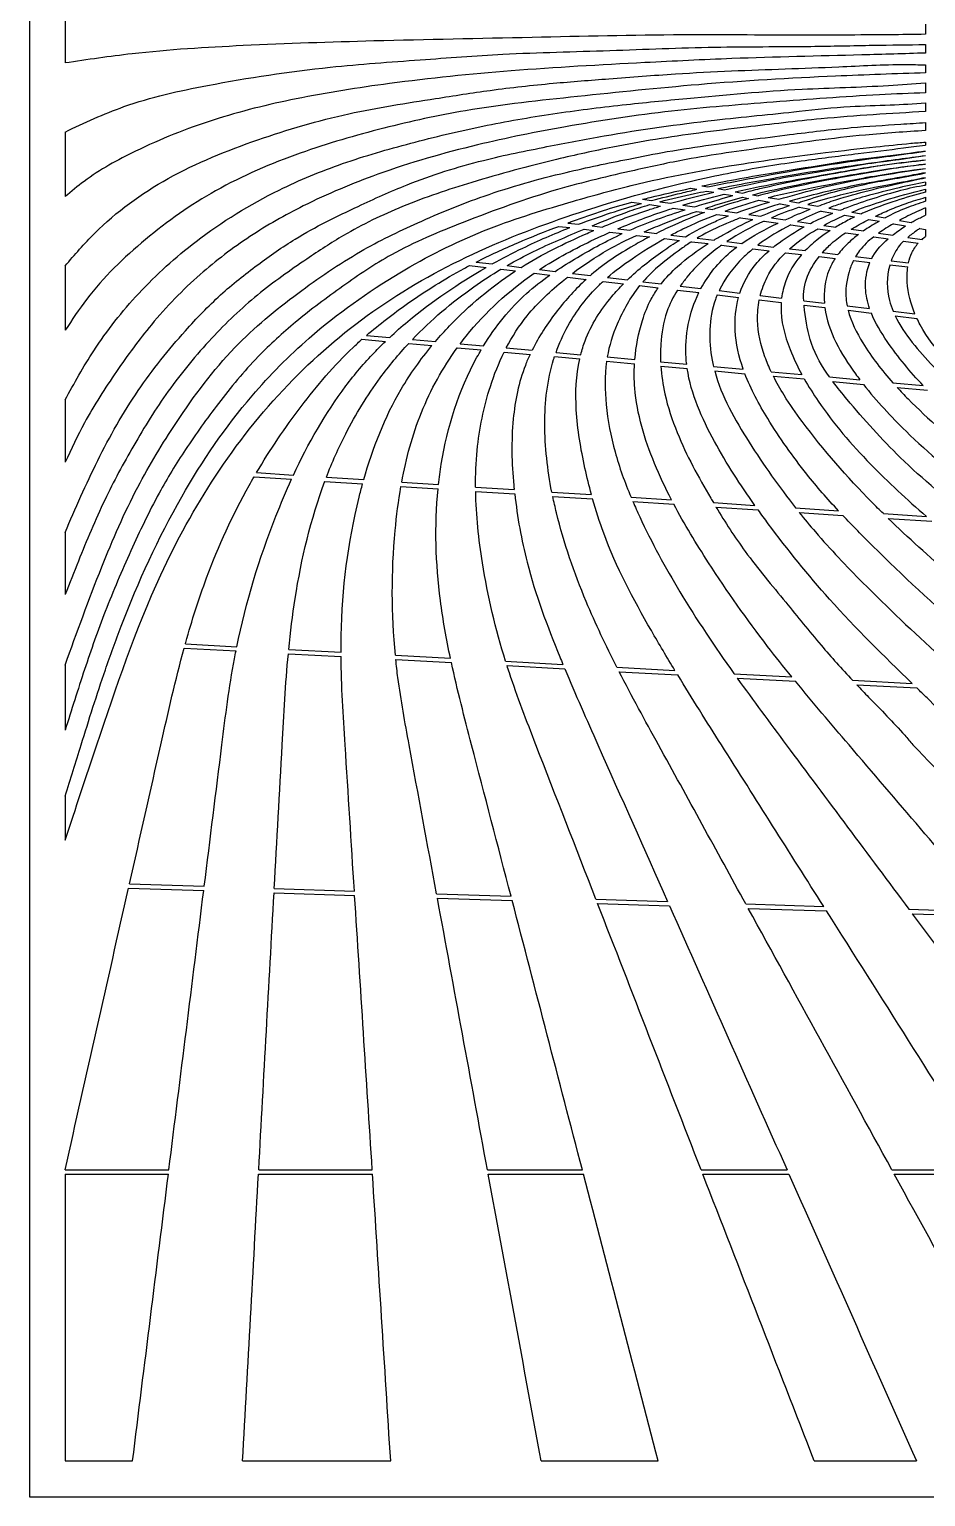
# Model space of a CAD drawing. Header units: millimetres. Extents: x 656 to 2776, y -1386 to 664.
# Drawn here: x 656 to 1283, y -1386 to -360 of the extents above; entities that cross this region are included whole.
import ezdxf

# ---------------------------------------------------------------- set-up
doc = ezdxf.new("R2010")
doc.units = ezdxf.units.MM
doc.header["$MEASUREMENT"] = 0

msp = doc.modelspace()

# ---------------------------------------------------------------- linework, layer by layer
for p, q in [((656.2, 663.8), (656.2, -1386.2)), ((681.2, -335.9), (681.2, -383.1)), ((1283.2, -356), (1283.2, -363)), ((1283.2, -370.2), (1283.2, -376.2)), ((1283.2, -384.5), (1283.3, -390)), ((1283.2, -396.9), (1283.2, -404)), ((1283.2, -411), (1283.2, -417.1)), ((1283.2, -424.8), (1283.2, -430.4)), ((681.2, -431.4), (681.2, -476.6)), ((1283.2, -438.5), (1283.2, -440.6)), ((1118.8, -470.8), (1123.2, -471.5)), ((1126.7, -469.1), (1131, -469.8)), ((1137.8, -471), (1142.6, -471.9)), ((1283.2, -466.5), (1283.2, -468.5)), ((1283.2, -471.3), (1283.2, -473.4)), ((1077.8, -480.5), (1084.4, -481.4)), ((1085.3, -478.5), (1091.6, -479.4)), ((1090.1, -482.2), (1097.7, -483.3)), ((1097.3, -480.2), (1104.7, -481.3)), ((1129.9, -472.7), (1135.1, -473.6)), ((1142.4, -474.9), (1148.3, -475.9)), ((1150, -473.2), (1155.2, -474.1)), ((1155.2, -477.1), (1159.4, -477.9)), ((1162.2, -475.3), (1166.2, -476)), ((1166.5, -479.1), (1174.1, -480.4)), ((1173.2, -477.2), (1180.6, -478.5)), ((1181.5, -481.7), (1188, -482.9)), ((1188, -479.8), (1194.1, -480.9)), ((1200.9, -482.1), (1207.9, -483.3)), ((1283.2, -477.1), (1283.2, -479.9)), ((1106.7, -484.6), (1115, -485.8)), ((1113.5, -482.6), (1121.6, -483.7)), ((1122.9, -486.9), (1128.5, -487.7)), ((1129.2, -484.8), (1134.5, -485.6)), ((1137.2, -489), (1145.3, -490.1)), ((1143, -486.8), (1151.1, -487.9)), ((1153.8, -491.4), (1162.4, -492.6)), ((1159.5, -489.1), (1167.7, -490.3)), ((1175.4, -491.4), (1185.1, -492.8)), ((1194.8, -484), (1202.4, -485.4)), ((1210.1, -486.7), (1218.3, -488.2)), ((1215.5, -484.6), (1223.6, -486)), ((1226.6, -489.6), (1233.6, -490.8)), ((1231.7, -487.4), (1238.4, -488.6)), ((1243.6, -492.6), (1250.8, -493.8)), ((1248.1, -490.3), (1255, -491.5)), ((1283.2, -484.5), (1283.2, -489.6)), ((1026.7, -497.4), (1034.4, -498.3)), ((1032.9, -495.1), (1040.5, -495.9)), ((1044.3, -499.4), (1051.2, -500.2)), ((1049.9, -497.1), (1056.9, -497.9)), ((1062.4, -501.5), (1071, -502.5)), ((1067.9, -499.1), (1076.3, -500.1)), ((1086.3, -501.3), (1094.9, -502.3)), ((1170.3, -493.7), (1180.1, -495.1)), ((1189, -496.4), (1198.2, -497.7)), ((1193.7, -494), (1202.8, -495.3)), ((1207.8, -499.1), (1216.5, -500.3)), ((1212.1, -496.7), (1220.5, -497.9)), ((1227.3, -501.9), (1236.2, -503.2)), ((1231.3, -499.4), (1239.8, -500.6)), ((1250.4, -502.2), (1260.3, -503.6)), ((1260.8, -495.6), (1269.3, -497.1)), ((1264.9, -493.2), (1273.2, -494.7)), ((1279.3, -498.8), (1283.2, -499.5)), ((1283.2, -499.5), (1283.2, -504.6)), ((1080.9, -503.7), (1090.1, -504.8)), ((1100.6, -506), (1111, -507.2)), ((1105.1, -503.5), (1115.2, -504.7)), ((1119.5, -508.2), (1131.1, -509.5)), ((1123.5, -505.6), (1135.3, -507)), ((1140.5, -510.6), (1151.1, -511.9)), ((1144.2, -508.1), (1154.7, -509.3)), ((1162.5, -513.2), (1173.7, -514.5)), ((1165.8, -510.6), (1176.8, -511.9)), ((1188.1, -513.2), (1199, -514.4)), ((1247, -504.7), (1257.1, -506.2)), ((1267.9, -507.7), (1278.1, -509.2)), ((1270.8, -505.1), (1280.8, -506.5)), ((968.8, -522.4), (980.1, -523.7)), ((1185.2, -515.9), (1196.5, -517.2)), ((1208.8, -518.6), (1219.9, -519.9)), ((1211, -515.8), (1221.9, -517.1)), ((1232.8, -521.4), (1244.3, -522.7)), ((1234.3, -518.6), (1245.6, -519.9)), ((1259.2, -521.5), (1271.4, -522.9)), ((681.2, -525.1), (681.2, -570.1)), ((964.1, -524.8), (975.7, -526.2)), ((986.1, -527.4), (996.3, -528.6)), ((990.4, -524.9), (1000.3, -526.1)), ((1009.4, -530.2), (1020.4, -531.5)), ((1013.2, -527.6), (1024.1, -528.9)), ((1032.7, -532.9), (1045.7, -534.5)), ((1036.1, -530.3), (1048.7, -531.8)), ((1060.6, -533.2), (1074.6, -534.9)), ((1258.2, -524.4), (1270.8, -525.8)), ((1057.6, -535.9), (1071.9, -537.6)), ((1083.2, -538.9), (1096.2, -540.4)), ((1085.5, -536.2), (1098.3, -537.7)), ((1109.7, -542), (1124.6, -543.8)), ((1111.6, -539.2), (1126.1, -540.9)), ((1138.8, -542.4), (1153.3, -544.2)), ((1137.5, -545.3), (1152.4, -547.1)), ((1166.9, -548.8), (1182.2, -550.6)), ((1167.6, -545.9), (1182.5, -547.6)), ((1198, -549.4), (1212.5, -551.2)), ((1198.2, -552.5), (1212.8, -554.2)), ((1228.3, -553), (1244.1, -554.9)), ((1229, -556.1), (1245.3, -558.1)), ((1260.5, -556.8), (1275.8, -558.6)), ((1261.9, -560), (1277.2, -561.8)), ((892, -573.7), (908.3, -575.1)), ((888.9, -576.4), (905.3, -577.9)), ((921.6, -579.3), (937.9, -580.8)), ((924.2, -576.6), (940.3, -578)), ((955.6, -582.4), (972.3, -583.9)), ((957.7, -579.6), (974, -581)), ((989.9, -582.5), (1007.9, -584.1)), ((988.5, -585.4), (1006.5, -587)), ((1023.6, -588.5), (1041.3, -590.1)), ((1024.7, -585.6), (1042, -587.2)), ((1060, -591.8), (1079.6, -593.6)), ((1060.5, -588.8), (1079.9, -590.6)), ((1097.9, -592.2), (1116.1, -593.8)), ((1098.1, -595.2), (1116.5, -596.9)), ((1134.9, -595.5), (1155.7, -597.4)), ((1135.7, -598.6), (1156.8, -600.5)), ((1175.2, -599.1), (1196.6, -601.1)), ((1176.8, -602.3), (1198.4, -604.2)), ((1216, -602.8), (1237.3, -604.7)), ((1218.4, -606), (1239.8, -608)), ((1260.3, -606.8), (1281.5, -608.7)), ((1263.3, -610.1), (1284.7, -612)), ((681.2, -618.8), (681.2, -662.5)), ((813.4, -672.7), (839.7, -674.3)), ((815.2, -669.7), (841, -671.4)), ((862.9, -675.9), (889.4, -677.6)), ((864, -672.9), (890.2, -674.6)), ((916.7, -676.4), (942.5, -678.1)), ((916.2, -679.3), (942.2, -681.1)), ((968.4, -679.8), (995.4, -681.5)), ((968.5, -682.8), (995.8, -684.6)), ((1021.7, -683.3), (1049.5, -685.1)), ((1022.4, -686.3), (1050.3, -688.1)), ((1077.2, -686.9), (1105.5, -688.7)), ((1078.5, -690), (1107.1, -691.8)), ((1134.8, -690.7), (1163.8, -692.6)), ((1136.6, -693.8), (1166.1, -695.7)), ((1192.3, -694.4), (1222.3, -696.4)), ((1194.8, -697.6), (1225.3, -699.6)), ((1253.7, -698.4), (1283.8, -700.4)), ((1257, -701.7), (1287.6, -703.7)), ((681.2, -711.6), (681.2, -755)), ((765.4, -789.5), (801.4, -791.5)), ((764.5, -792.5), (800.8, -794.4)), ((837.4, -796.4), (874.3, -798.4)), ((837.7, -793.4), (874.3, -795.4)), ((912.3, -797.5), (950.8, -799.6)), ((912.6, -800.5), (951.5, -802.6)), ((681.2, -804.5), (681.2, -850)), ((989.4, -801.7), (1029.5, -803.9)), ((990.4, -804.7), (1030.8, -806.9)), ((1067.3, -805.9), (1107.9, -808.1)), ((1068.9, -809), (1109.8, -811.2)), ((1149.3, -810.4), (1189.6, -812.6)), ((1151.5, -813.5), (1192.2, -815.7)), ((1232.1, -814.9), (1273.8, -817.2)), ((1235.1, -818.1), (1277.1, -820.3)), ((681.2, -896), (681.2, -926.8)), ((725.6, -960.4), (778.2, -962.1)), ((726.3, -957.4), (778.6, -959.1)), ((827.4, -963.7), (883.8, -965.5)), ((827.5, -960.7), (883.6, -962.5)), ((941.1, -964.4), (993.2, -966.1)), ((941.7, -967.4), (994, -969.1)), ((1052.6, -968.1), (1102.7, -969.7)), ((1053.8, -971.1), (1104.1, -972.8)), ((1157.5, -971.5), (1212, -973.3)), ((1159.2, -974.6), (1214, -976.4)), ((1271.6, -975.2), (1329.8, -977.1)), ((1273.9, -978.3), (1332.4, -980.2)), ((692, -1109.4), (692, -1109.4)), ((681.2, -1157.5), (753.8, -1157.5)), ((816.7, -1157.5), (896.1, -1157.5)), ((976.7, -1157.5), (1043.1, -1157.5)), ((1126.2, -1157.5), (1186.3, -1157.5)), ((1259.7, -1157.5), (1328.6, -1157.5)), ((681.2, -1160.5), (681.2, -1361.2)), ((681.2, -1160.5), (753.5, -1160.5)), ((816.5, -1160.5), (896.3, -1160.5)), ((977.3, -1160.5), (1043.8, -1160.5)), ((1127.4, -1160.5), (1187.6, -1160.5)), ((1261.3, -1160.5), (1330.5, -1160.5)), ((681.2, -1361.2), (728.4, -1361.2)), ((805.4, -1361.2), (909, -1361.2)), ((1014.3, -1361.2), (1096.1, -1361.2)), ((1205.4, -1361.2), (1276.9, -1361.2)), ((656.2, -1386.2), (1706.2, -1386.2))]:
    msp.add_line(p, q)
for points, knots in [([(1283.2, -363), (1274.8, -363.2), (1244.9, -363.5), (1188.3, -363.8), (1105, -363), (1006.2, -365.4), (903.7, -367.3), (810.3, -370.4), (738.1, -374.7), (696.8, -380.8), (681.2, -383.1)], [0.928342, 0.928342, 0.928342, 0.928342, 26.136578, 90.608527, 170.794282, 276.196767, 386.912279, 478.490831, 556.442425, 603.715961, 603.715961, 603.715961, 603.715961]), ([(681.2, -431.4), (694.7, -425), (726.6, -410.1), (789.5, -396.4), (858.8, -385.9), (928, -381.1), (993.1, -376.1), (1061.9, -374.7), (1133.7, -371.4), (1195.1, -371.9), (1244.3, -370.6), (1271, -370.4), (1283.2, -370.2)], [0, 0, 0, 0, 44.747385, 105.150975, 191.973438, 255.16799, 313.182951, 387.919474, 461.3468, 528.753104, 572.318033, 608.918179, 608.918179, 608.918179, 608.918179]), ([(1283.2, -376.2), (1268.4, -376.6), (1223.2, -378), (1157.7, -379.3), (1075.9, -383.4), (996, -387.7), (914.5, -396), (844.7, -406.9), (784.8, -421.6), (735.1, -441.5), (700.6, -460.4), (685.6, -473), (681.2, -476.6)], [0.878142, 0.878142, 0.878142, 0.878142, 45.562008, 136.425879, 197.391142, 291.118575, 376.678007, 442.86509, 502.852759, 561.468774, 603.106576, 620.120461, 620.120461, 620.120461, 620.120461]), ([(681.2, -525.1), (687.9, -517.3), (708.6, -493.3), (753.3, -460.8), (815.1, -436.1), (877.9, -417.6), (932.9, -409.2), (980.5, -401.7), (1021, -397.2), (1064.2, -394), (1105.8, -390.7), (1159.4, -387.9), (1213, -386.5), (1258.2, -383.9), (1278.5, -384.3), (1283.2, -384.5)], [0, 0, 0, 0, 30.927775, 94.884148, 163.188708, 229.575443, 291.143879, 329.825959, 374.084691, 413.246507, 459.84844, 499.200978, 574.207065, 620.817637, 635.035139, 635.035139, 635.035139, 635.035139]), ([(1283.3, -390), (1262.3, -390.7), (1209.3, -392.5), (1128, -397.3), (1041.8, -406.4), (967.9, -414.1), (903.2, -428.3), (844.2, -445.4), (786.9, -469.9), (736.7, -505.1), (701.8, -539.2), (686.1, -562.8), (681.2, -570.1)], [0, 0, 0, 0, 63.023568, 158.981586, 244.229814, 323.185623, 381.790269, 442.634931, 507.416779, 567.252793, 625.942032, 652.27245, 652.27245, 652.27245, 652.27245]), ([(681.2, -618.8), (687.6, -607.2), (702.2, -580.7), (732.4, -542.6), (775.4, -503.7), (824.2, -473.6), (875.6, -452.5), (923.6, -438.7), (972.6, -426.9), (1022.2, -418.4), (1069.8, -412.3), (1128, -406.8), (1190, -400.9), (1245.9, -399.9), (1274.6, -397.6), (1283.2, -396.9)], [0, 0, 0, 0, 39.761559, 90.713345, 144.863747, 213.160526, 261.342551, 311.070134, 362.956633, 412.6305, 461.695644, 507.054897, 587.993478, 648.427074, 674.470679, 674.470679, 674.470679, 674.470679]), ([(1283.2, -404), (1272.5, -404.4), (1236.9, -405.8), (1177.7, -410.5), (1104.3, -416), (1035.2, -426.5), (966.3, -440.3), (904.6, -458), (851.5, -480.2), (809.8, -503.9), (773.7, -531.3), (742.5, -563.5), (716.6, -599.2), (695.9, -631.1), (685.5, -653.2), (681.2, -662.5)], [0.92885, 0.92885, 0.92885, 0.92885, 33.180448, 107.653809, 179.143194, 254.114119, 317.09597, 389.806371, 446.356881, 489.336284, 533.154181, 582.095763, 623.072998, 665.373249, 696.093177, 696.093177, 696.093177, 696.093177]), ([(681.2, -711.6), (688.5, -694.7), (703.3, -660.5), (730.5, -612.4), (760.9, -574.6), (789, -545.2), (815.4, -524.4), (846.7, -502.3), (882.5, -485), (925.9, -465.2), (970.3, -451.2), (1016.8, -441.9), (1070.6, -431.5), (1129.5, -423.3), (1187, -417.9), (1227.8, -413.2), (1257.4, -412.7), (1275, -411.6), (1283.2, -411)], [0, 0, 0, 0, 55.284215, 111.819769, 165.067511, 200.325199, 233.745869, 265.641193, 315.129176, 352.577758, 408.764205, 454.209531, 494.914531, 572.925538, 632.47714, 668.223631, 696.290054, 721.088401, 721.088401, 721.088401, 721.088401]), ([(1283.2, -417.1), (1258.8, -418.5), (1216.9, -420.9), (1164.1, -427.3), (1115.4, -433), (1071.1, -440.2), (1018.1, -451.9), (968.9, -465.2), (918.6, -481.9), (880.1, -500.5), (846.9, -522.4), (814.9, -544.9), (782.2, -576), (753.1, -611.4), (729.1, -650.1), (707.8, -689.6), (693, -725), (684.3, -747.2), (681.2, -755)], [1.152975, 1.152975, 1.152975, 1.152975, 74.476488, 127.196772, 160.536414, 221.580949, 261.766964, 323.191238, 374.541395, 420.513638, 450.999995, 493.697387, 537.840024, 585.817949, 630.850623, 674.058529, 720.534479, 745.678828, 745.678828, 745.678828, 745.678828]), ([(681.2, -804.5), (689.5, -781.5), (704.7, -739.2), (729.6, -681.8), (760.9, -630.3), (796.2, -582.4), (842.2, -544.7), (885, -515.3), (929.3, -493.8), (977, -474.2), (1026.8, -460.2), (1069.9, -451.4), (1103.7, -444.7), (1141.3, -439.1), (1184.2, -433.7), (1228.3, -428.2), (1260.1, -426.3), (1277.5, -425.2), (1283.2, -424.8)], [0, 0, 0, 0, 73.380198, 134.738886, 187.306089, 254.009876, 312.02271, 364.6531, 409.481408, 459.581739, 519.184506, 564.139864, 591.563173, 622.669083, 677.960661, 721.383743, 756.088874, 773.46326, 773.46326, 773.46326, 773.46326]), ([(1283.2, -430.4), (1269.2, -431.3), (1232, -433.7), (1176.2, -441.6), (1122.2, -448.8), (1073.5, -459.5), (1020.7, -471.8), (964.2, -492.5), (913, -513.5), (875, -539.3), (843.6, -562.7), (813.8, -589.7), (788.8, -620.2), (765.8, -652.2), (744.9, -686.5), (726.8, -724.6), (709.2, -765.8), (694.4, -807.8), (685.7, -835.8), (681.2, -850)], [1.534824, 1.534824, 1.534824, 1.534824, 43.794447, 113.394974, 170.335473, 207.295764, 262.807683, 332.753453, 387.770052, 428.234133, 469.770198, 505.364554, 548.463411, 587.993726, 623.508829, 668.70729, 714.554726, 757.65488, 802.439768, 802.439768, 802.439768, 802.439768]), ([(681.2, -896), (684.9, -884.1), (688.7, -872.1), (692.4, -860.2), (697.9, -842.6), (706.7, -814.7), (727.9, -755.9), (758.2, -689.3), (804.1, -622), (856.1, -569.5), (910.9, -530.5), (972.5, -499.2), (1028, -482.2), (1088.3, -465.2), (1148.5, -454.1), (1205.8, -446.6), (1244.8, -442.1), (1268.2, -439.7), (1279.8, -438.7), (1283.2, -438.5)], [-37.5669, -37.5669, -37.5669, -37.5669, 0, 0, 0, 55.120992, 87.741302, 187.593633, 273.645931, 330.606463, 408.644947, 474.239303, 536.956798, 582.365017, 662.279856, 720.226252, 755.720569, 780.151192, 790.6226, 790.6226, 790.6226, 790.6226]), ([(681.2, -926.8), (688.6, -904.6), (696, -882.4), (703.5, -860.2), (716.9, -819.9), (738.8, -754.7), (785, -670.2), (834.6, -607.3), (895.6, -554.4), (965.5, -515), (1044.4, -485.2), (1107.6, -467.8), (1160.7, -457), (1196.5, -451.4), (1234.2, -446.7), (1261.9, -443.3), (1277.3, -441.3), (1283.2, -440.6)], [-70.057919, -70.057919, -70.057919, -70.057919, 0, 0, 0, 127.07916, 205.963176, 287.668786, 365.99705, 446.609584, 526.941796, 618.684324, 642.730675, 688.933411, 726.796661, 758.964378, 773.532218, 773.532218, 773.532218, 773.532218]), ([(1126.7, -469.1), (1142.4, -465.9), (1169.3, -461), (1207.5, -455), (1240.1, -449.6), (1265.6, -447.3), (1279.5, -445), (1283.2, -444.7)], [585.786116, 585.786116, 585.786116, 585.786116, 633.866971, 667.651378, 702.011575, 732.827202, 744.335288, 744.335288, 744.335288, 744.335288]), ([(1131, -469.8), (1142.9, -467.3), (1177.2, -460.7), (1227.9, -451.8), (1266.9, -447.3), (1283.2, -444.7)], [562.972363, 562.972363, 562.972363, 562.972363, 599.421305, 667.946976, 717.207144, 717.207144, 717.207144, 717.207144]), ([(1137.8, -471), (1152.4, -468.1), (1189.1, -461.3), (1237.4, -453.7), (1270.1, -450.1), (1283.2, -447.8)], [546.098461, 546.098461, 546.098461, 546.098461, 590.715842, 658.181352, 693.601168, 693.601168, 693.601168, 693.601168]), ([(1142.6, -471.9), (1153.5, -469.4), (1179.5, -463.7), (1220.4, -457.3), (1256.3, -451.2), (1277, -448.7), (1283.2, -447.8)], [528.619886, 528.619886, 528.619886, 528.619886, 561.97791, 608.674757, 652.549295, 671.283362, 671.283362, 671.283362, 671.283362]), ([(1150, -473.2), (1172.8, -468.1), (1208.6, -462), (1252.7, -454.2), (1274.6, -452.1), (1283.2, -450.9)], [514.189884, 514.189884, 514.189884, 514.189884, 583.888353, 622.236267, 649.682227, 649.682227, 649.682227, 649.682227]), ([(1155.2, -474.1), (1159.2, -473), (1180.8, -467.5), (1220, -460), (1258.7, -453.4), (1279.7, -451.3), (1283.2, -450.9)], [502.085518, 502.085518, 502.085518, 502.085518, 514.669634, 568.817623, 621.819426, 632.32529, 632.32529, 632.32529, 632.32529]), ([(1162.2, -475.3), (1170.2, -473.3), (1188.3, -469.2), (1215.8, -464), (1247.5, -458.5), (1269.5, -455.4), (1279.9, -454.1), (1283.2, -453.9)], [494.826568, 494.826568, 494.826568, 494.826568, 519.538148, 550.29052, 579.476563, 615.373932, 618.033181, 618.033181, 618.033181, 618.033181]), ([(1283.2, -453.9), (1275.7, -454.9), (1255.7, -457.6), (1225.2, -463), (1192.6, -469.4), (1174.7, -473.7), (1166.2, -476)], [0.075141, 0.075141, 0.075141, 0.075141, 19.540494, 63.81503, 92.774808, 119.135521, 119.135521, 119.135521, 119.135521]), ([(1173.2, -477.2), (1184.7, -474.2), (1210.4, -469.1), (1246.9, -462), (1272.2, -458.2), (1283.2, -456.9)], [481.976665, 481.976665, 481.976665, 481.976665, 517.423058, 560.5587, 594.105968, 594.105968, 594.105968, 594.105968]), ([(1180.6, -478.5), (1197.6, -473.5), (1231.4, -464.7), (1266.2, -459.4), (1283.2, -456.9)], [480.138667, 480.138667, 480.138667, 480.138667, 533.184301, 585.072115, 585.072115, 585.072115, 585.072115]), ([(1283.2, -459.9), (1277.6, -460.9), (1263.8, -463.6), (1235.7, -468.2), (1211.3, -473.5), (1192.8, -478.5), (1188, -479.8)], [1.651092, 1.651092, 1.651092, 1.651092, 18.926496, 45.779487, 86.64608, 100.697742, 100.697742, 100.697742, 100.697742]), ([(1194.1, -480.9), (1194.7, -480.7), (1208, -476.4), (1234.1, -468.7), (1260.9, -464.1), (1277.6, -461.3), (1283.2, -459.9)], [483.734338, 483.734338, 483.734338, 483.734338, 485.536333, 525.582122, 565.887741, 575.159071, 575.159071, 575.159071, 575.159071]), ([(1085.3, -478.5), (1087.1, -478.1), (1098.2, -475.3), (1109.3, -472.8), (1118.8, -470.8)], [543.33103, 543.33103, 543.33103, 543.33103, 548.618273, 577.68706, 577.68706, 577.68706, 577.68706]), ([(1091.6, -479.4), (1098.5, -477.5), (1109, -474.8), (1119.6, -472.4), (1123.2, -471.5)], [522.39554, 522.39554, 522.39554, 522.39554, 543.893088, 555.048067, 555.048067, 555.048067, 555.048067]), ([(1283.2, -463.4), (1277.7, -464.5), (1261.9, -467.6), (1235.3, -472.5), (1213.2, -478.2), (1201.7, -481.8), (1200.9, -482.1)], [1.033952, 1.033952, 1.033952, 1.033952, 16.959711, 49.430284, 82.897749, 85.659155, 85.659155, 85.659155, 85.659155]), ([(1207.9, -483.3), (1212, -481.7), (1231.4, -474.9), (1256.8, -469), (1277.7, -464.5), (1283.2, -463.4)], [494.087262, 494.087262, 494.087262, 494.087262, 507.493439, 555.759589, 571.828753, 571.828753, 571.828753, 571.828753]), ([(1283.2, -466.5), (1277.1, -467.7), (1262.9, -470.6), (1243.4, -475.8), (1226.9, -480.5), (1218.5, -483.5), (1215.5, -484.6)], [1.193335, 1.193335, 1.193335, 1.193335, 20.019694, 44.551276, 61.784733, 71.383564, 71.383564, 71.383564, 71.383564]), ([(1223.6, -486), (1224.4, -485.7), (1237.6, -480.5), (1256.7, -474.4), (1276, -469.6), (1282.6, -468.6), (1283.2, -468.5)], [514.762875, 514.762875, 514.762875, 514.762875, 517.568876, 557.097242, 574.992808, 577.004343, 577.004343, 577.004343, 577.004343]), ([(1231.7, -487.4), (1232.5, -487.1), (1240, -484.1), (1257, -478.2), (1273.6, -473.8), (1283.2, -471.3)], [528.855221, 528.855221, 528.855221, 528.855221, 531.494292, 552.983853, 582.869744, 582.869744, 582.869744, 582.869744]), ([(1032.9, -495.1), (1034, -494.6), (1042.3, -491.6), (1057.1, -486.3), (1071.1, -482.3), (1077.8, -480.5)], [488.265202, 488.265202, 488.265202, 488.265202, 491.831278, 514.785732, 535.542175, 535.542175, 535.542175, 535.542175]), ([(1040.5, -495.9), (1047.9, -493.2), (1062.4, -488), (1077.2, -483.5), (1084.4, -481.4)], [468.68538, 468.68538, 468.68538, 468.68538, 492.41498, 514.985161, 514.985161, 514.985161, 514.985161]), ([(1049.9, -497.1), (1058.7, -493.4), (1071.9, -487.9), (1085.5, -483.6), (1090.1, -482.2)], [454.242189, 454.242189, 454.242189, 454.242189, 482.607006, 497.096562, 497.096562, 497.096562, 497.096562]), ([(1097.3, -480.2), (1105.4, -478.1), (1116.2, -475.6), (1127.1, -473.3), (1129.9, -472.7)], [504.584273, 504.584273, 504.584273, 504.584273, 529.550303, 537.95479, 537.95479, 537.95479, 537.95479]), ([(1121.6, -483.7), (1123.9, -483), (1132.8, -480.3), (1141.7, -477.8), (1148.3, -475.9)], [467.213865, 467.213865, 467.213865, 467.213865, 474.288583, 494.988013, 494.988013, 494.988013, 494.988013]), ([(1129.2, -484.8), (1131.4, -484.1), (1140, -481.3), (1148.7, -478.8), (1155.2, -477.1)], [460.486187, 460.486187, 460.486187, 460.486187, 467.405656, 487.56204, 487.56204, 487.56204, 487.56204]), ([(1159.4, -477.9), (1152.2, -479.8), (1143.9, -482.3), (1135.6, -485.2), (1134.5, -485.6)], [126.210856, 126.210856, 126.210856, 126.210856, 148.563229, 152.28942, 152.28942, 152.28942, 152.28942]), ([(1181.5, -481.7), (1176.1, -483.3), (1168.6, -485.7), (1161.5, -488.4), (1159.5, -489.1)], [107.107965, 107.107965, 107.107965, 107.107965, 122.957811, 129.326143, 129.326143, 129.326143, 129.326143]), ([(1283.2, -473.4), (1276.3, -475.3), (1261.7, -479.5), (1246.8, -484.9), (1238.9, -488.4), (1238.4, -488.6)], [1.234085, 1.234085, 1.234085, 1.234085, 22.768449, 46.948106, 48.62423, 48.62423, 48.62423, 48.62423]), ([(1248.1, -490.3), (1251.4, -488.7), (1258.5, -485.6), (1270.2, -481), (1278.7, -478.4), (1283.2, -477.1)], [557.763623, 557.763623, 557.763623, 557.763623, 568.700451, 581.083558, 595.301983, 595.301983, 595.301983, 595.301983]), ([(1283.2, -479.9), (1278.7, -481.4), (1269, -484.5), (1259.8, -488.9), (1255, -491.5)], [0.881074, 0.881074, 0.881074, 0.881074, 15.176171, 31.480859, 31.480859, 31.480859, 31.480859]), ([(1056.9, -497.9), (1067.7, -493.4), (1081.2, -488.4), (1095, -484.1), (1097.7, -483.3)], [438.914972, 438.914972, 438.914972, 438.914972, 473.830336, 482.276763, 482.276763, 482.276763, 482.276763]), ([(1067.9, -499.1), (1079, -494.4), (1091.9, -489.4), (1105.1, -485.2), (1106.7, -484.6)], [428.130747, 428.130747, 428.130747, 428.130747, 464.312729, 469.583761, 469.583761, 469.583761, 469.583761]), ([(1086.3, -501.3), (1090.5, -499.4), (1102.6, -494.3), (1114.9, -489.7), (1122.9, -486.9)], [414.528165, 414.528165, 414.528165, 414.528165, 428.441737, 453.836667, 453.836667, 453.836667, 453.836667]), ([(1128.5, -487.7), (1121.5, -490.4), (1110.2, -495), (1099.2, -500.2), (1094.9, -502.3)], [158.648899, 158.648899, 158.648899, 158.648899, 180.994166, 195.228916, 195.228916, 195.228916, 195.228916]), ([(1105.1, -503.5), (1107.8, -502), (1118.3, -496.7), (1129.1, -492.1), (1137.2, -489)], [408.819276, 408.819276, 408.819276, 408.819276, 418.102366, 444.037219, 444.037219, 444.037219, 444.037219]), ([(1115.2, -504.7), (1122, -500.7), (1131.9, -495.6), (1142.2, -491.3), (1145.3, -490.1)], [409.572155, 409.572155, 409.572155, 409.572155, 433.16376, 443.003533, 443.003533, 443.003533, 443.003533]), ([(1153.8, -491.4), (1151.3, -492.4), (1142.3, -496.1), (1132, -500.6), (1124.7, -504.9), (1123.5, -505.6)], [135.350815, 135.350815, 135.350815, 135.350815, 143.461339, 164.559204, 168.901956, 168.901956, 168.901956, 168.901956]), ([(1135.3, -507), (1137.5, -505.6), (1146.4, -500.5), (1155.5, -495.7), (1162.4, -492.6)], [419.208887, 419.208887, 419.208887, 419.208887, 427.134152, 449.953269, 449.953269, 449.953269, 449.953269]), ([(1233.6, -490.8), (1230.5, -492.3), (1226.1, -494.6), (1221.8, -497.1), (1220.5, -497.9)], [53.867666, 53.867666, 53.867666, 53.867666, 64.365032, 68.788595, 68.788595, 68.788595, 68.788595]), ([(1231.3, -499.4), (1231.8, -499.1), (1235.8, -496.7), (1239.9, -494.4), (1243.6, -492.6)], [538.596221, 538.596221, 538.596221, 538.596221, 540.351874, 552.684276, 552.684276, 552.684276, 552.684276]), ([(1283.2, -484.5), (1281.1, -485.4), (1274.9, -488.1), (1268.9, -491.1), (1264.9, -493.2)], [1.419963, 1.419963, 1.419963, 1.419963, 8.29276, 21.708253, 21.708253, 21.708253, 21.708253]), ([(1273.2, -494.7), (1274.1, -494.2), (1277.4, -492.3), (1280.8, -490.8), (1283.2, -489.6)], [612.211357, 612.211357, 612.211357, 612.211357, 615.391973, 623.463017, 623.463017, 623.463017, 623.463017]), ([(968.8, -522.4), (978.3, -517.5), (997.5, -508.8), (1017, -501), (1026.7, -497.4)], [418.648951, 418.648951, 418.648951, 418.648951, 450.648621, 481.711132, 481.711132, 481.711132, 481.711132]), ([(980.1, -523.7), (987.1, -519.8), (1004.9, -510.6), (1023.3, -502.6), (1034.4, -498.3)], [402.294018, 402.294018, 402.294018, 402.294018, 426.350624, 462.216931, 462.216931, 462.216931, 462.216931]), ([(990.4, -524.9), (996.5, -521.4), (1014, -512), (1032.4, -504.5), (1044.3, -499.4), (1044.3, -499.4)], [388.470283, 388.470283, 388.470283, 388.470283, 409.441307, 448.131188, 448.170663, 448.170663, 448.170663, 448.170663]), ([(1000.3, -526.1), (1015, -516.9), (1032.1, -508.5), (1049.6, -500.9), (1051.2, -500.2)], [375.717916, 375.717916, 375.717916, 375.717916, 427.59618, 432.808305, 432.808305, 432.808305, 432.808305]), ([(1013.2, -527.6), (1014.6, -526.7), (1028.5, -517.7), (1045.1, -509.3), (1060.5, -502.4), (1062.4, -501.5)], [366.480654, 366.480654, 366.480654, 366.480654, 371.503487, 415.815838, 422.165505, 422.165505, 422.165505, 422.165505]), ([(1024.1, -528.9), (1029.2, -525.5), (1044.5, -516), (1060.3, -507.5), (1071, -502.5)], [359.428535, 359.428535, 359.428535, 359.428535, 377.701845, 413.167329, 413.167329, 413.167329, 413.167329]), ([(1176.8, -511.9), (1178.1, -510.8), (1184.9, -505.6), (1192.2, -501.1), (1198.2, -497.7)], [461.318864, 461.318864, 461.318864, 461.318864, 466.226939, 486.955778, 486.955778, 486.955778, 486.955778]), ([(1188.1, -513.2), (1193.2, -508.5), (1199.9, -503.8), (1206.8, -499.7), (1207.8, -499.1)], [478.017874, 478.017874, 478.017874, 478.017874, 498.736121, 502.295562, 502.295562, 502.295562, 502.295562]), ([(1216.5, -500.3), (1213.7, -502.1), (1207.6, -506.4), (1201.9, -511.4), (1199, -514.4)], [73.464597, 73.464597, 73.464597, 73.464597, 83.294507, 95.965872, 95.965872, 95.965872, 95.965872]), ([(1211, -515.8), (1213.1, -513.5), (1218.1, -508.4), (1223.9, -504.1), (1227.3, -501.9)], [512.447668, 512.447668, 512.447668, 512.447668, 521.702242, 533.984654, 533.984654, 533.984654, 533.984654]), ([(1250.8, -493.8), (1250.4, -494), (1246.7, -496.2), (1243, -498.4), (1239.8, -500.6)], [36.259458, 36.259458, 36.259458, 36.259458, 37.406946, 49.197857, 49.197857, 49.197857, 49.197857]), ([(1260.3, -503.6), (1260.4, -503.4), (1263.4, -501.1), (1266.4, -498.9), (1269.3, -497.1)], [596.549368, 596.549368, 596.549368, 596.549368, 597.167122, 607.660214, 607.660214, 607.660214, 607.660214]), ([(1279.3, -498.8), (1278.6, -499.3), (1275.7, -501.3), (1272.8, -503.4), (1270.8, -505.1)], [6.488882, 6.488882, 6.488882, 6.488882, 9.202371, 16.997101, 16.997101, 16.997101, 16.997101]), ([(1036.1, -530.3), (1044.1, -524.3), (1058.6, -514.7), (1074.2, -506.8), (1080.9, -503.7)], [356.499059, 356.499059, 356.499059, 356.499059, 386.264301, 408.704726, 408.704726, 408.704726, 408.704726]), ([(1090.1, -504.8), (1086.4, -506.7), (1072.1, -514.4), (1058.3, -523.6), (1049, -531.6), (1048.7, -531.8)], [200.679491, 200.679491, 200.679491, 200.679491, 213.216968, 249.200369, 250.155613, 250.155613, 250.155613, 250.155613]), ([(1060.6, -533.2), (1066, -528.5), (1079.1, -518.9), (1092.8, -510.3), (1100.6, -506)], [355.261393, 355.261393, 355.261393, 355.261393, 376.922565, 403.62681, 403.62681, 403.62681, 403.62681]), ([(1074.6, -534.9), (1082.3, -527.5), (1094.3, -517.9), (1107, -509.6), (1111, -507.2)], [359.024414, 359.024414, 359.024414, 359.024414, 390.868778, 404.650989, 404.650989, 404.650989, 404.650989]), ([(1119.5, -508.2), (1117, -509.8), (1108.9, -515.5), (1097.1, -524.3), (1088.7, -532.5), (1085.5, -536.2)], [173.657958, 173.657958, 173.657958, 173.657958, 182.41535, 203.319677, 217.722464, 217.722464, 217.722464, 217.722464]), ([(1098.3, -537.7), (1101.7, -533.3), (1111.8, -522.7), (1123.6, -514.3), (1131.1, -509.5)], [371.089496, 371.089496, 371.089496, 371.089496, 387.606264, 414.363748, 414.363748, 414.363748, 414.363748]), ([(1140.5, -510.6), (1139.5, -511.3), (1130.6, -517.8), (1120.6, -527.1), (1113.1, -537.1), (1111.6, -539.2)], [152.782999, 152.782999, 152.782999, 152.782999, 156.304853, 185.829555, 193.498728, 193.498728, 193.498728, 193.498728]), ([(1126.1, -540.9), (1131.3, -531.2), (1139.6, -521.1), (1149.5, -513), (1151.1, -511.9)], [392.038419, 392.038419, 392.038419, 392.038419, 424.711439, 430.501067, 430.501067, 430.501067, 430.501067]), ([(1162.5, -513.2), (1160.1, -515.1), (1150.7, -523.5), (1142.8, -533.8), (1138.8, -542.4)], [131.687831, 131.687831, 131.687831, 131.687831, 140.862161, 169.336347, 169.336347, 169.336347, 169.336347]), ([(1236.2, -503.2), (1233.8, -505), (1228.6, -509.3), (1224.1, -514.3), (1221.9, -517.1)], [53.525076, 53.525076, 53.525076, 53.525076, 62.828015, 73.442479, 73.442479, 73.442479, 73.442479]), ([(1247, -504.7), (1243.3, -507.6), (1238.6, -511.9), (1235.1, -517.1), (1234.3, -518.6)], [43.025552, 43.025552, 43.025552, 43.025552, 56.901659, 61.904014, 61.904014, 61.904014, 61.904014]), ([(1245.6, -519.9), (1245.8, -519.4), (1248.7, -514.1), (1252.9, -509.7), (1257.1, -506.2)], [574.570566, 574.570566, 574.570566, 574.570566, 576.262245, 592.536521, 592.536521, 592.536521, 592.536521]), ([(1267.9, -507.7), (1267, -508.6), (1263.3, -512.6), (1260.6, -517.6), (1259.2, -521.5)], [20.640537, 20.640537, 20.640537, 20.640537, 25.109689, 37.288109, 37.288109, 37.288109, 37.288109]), ([(1271.4, -522.9), (1271.9, -520.5), (1273.5, -515.6), (1276.3, -511.2), (1278.1, -509.2)], [521.778893, 521.778893, 521.778893, 521.778893, 528.959565, 537.096549, 537.096549, 537.096549, 537.096549]), ([(1153.3, -544.2), (1155.7, -536.8), (1161.8, -526), (1170.3, -517.4), (1173.7, -514.5)], [420.954071, 420.954071, 420.954071, 420.954071, 443.9828, 457.206951, 457.206951, 457.206951, 457.206951]), ([(1167.6, -545.9), (1168.7, -541.4), (1172.8, -530.2), (1180.1, -520.9), (1185.2, -515.9)], [439.086085, 439.086085, 439.086085, 439.086085, 452.774192, 474.117461, 474.117461, 474.117461, 474.117461]), ([(1196.5, -517.2), (1196.2, -517.6), (1191.5, -523), (1185.6, -532.9), (1183, -543.5), (1182.5, -547.6)], [99.650803, 99.650803, 99.650803, 99.650803, 101.201303, 121.087425, 133.493497, 133.493497, 133.493497, 133.493497]), ([(1198, -549.4), (1197.8, -546.5), (1197.9, -537.7), (1202.6, -527.2), (1207.4, -520.4), (1208.8, -518.6)], [475.563556, 475.563556, 475.563556, 475.563556, 484.216037, 502.209316, 508.89436, 508.89436, 508.89436, 508.89436]), ([(1219.9, -519.9), (1218.3, -522.4), (1213.1, -532), (1211.8, -543.2), (1212.5, -551.2)], [76.835183, 76.835183, 76.835183, 76.835183, 85.80148, 109.312371, 109.312371, 109.312371, 109.312371]), ([(1232.8, -521.4), (1231.5, -523.9), (1228.2, -532.6), (1226.9, -543.6), (1228, -551.4), (1228.3, -553)], [65.115462, 65.115462, 65.115462, 65.115462, 73.519775, 92.535945, 97.432263, 97.432263, 97.432263, 97.432263]), ([(1244.1, -554.9), (1242.5, -550.2), (1240.2, -539.6), (1242, -528.3), (1244.3, -522.7)], [538.820704, 538.820704, 538.820704, 538.820704, 553.5525, 571.431714, 571.431714, 571.431714, 571.431714]), ([(892, -573.7), (901.2, -565.8), (923.3, -549), (947.9, -533.5), (962.8, -525.5), (964.1, -524.8)], [326.154781, 326.154781, 326.154781, 326.154781, 362.416345, 409.054355, 413.289455, 413.289455, 413.289455, 413.289455]), ([(908.3, -575.1), (912.4, -571.3), (933.4, -553), (956.5, -537.2), (975.7, -526.2)], [313.919432, 313.919432, 313.919432, 313.919432, 330.996268, 397.228551, 397.228551, 397.228551, 397.228551]), ([(924.2, -576.6), (937.2, -562.9), (957.5, -545.7), (979.7, -531.3), (986.1, -527.4)], [304.337244, 304.337244, 304.337244, 304.337244, 361.062164, 383.519554, 383.519554, 383.519554, 383.519554]), ([(940.3, -578), (943.5, -574.3), (960.2, -555.9), (979.4, -539.7), (996.1, -528.8), (996.3, -528.6)], [296.236698, 296.236698, 296.236698, 296.236698, 310.973471, 370.339082, 370.977695, 370.977695, 370.977695, 370.977695]), ([(957.7, -579.6), (959, -577.8), (973.7, -558.8), (991.6, -542.5), (1009.4, -530.2)], [290.397671, 290.397671, 290.397671, 290.397671, 297.18349, 361.902547, 361.902547, 361.902547, 361.902547]), ([(974, -581), (982.3, -567.5), (996.7, -549.4), (1014.7, -535.5), (1020.4, -531.5)], [286.682338, 286.682338, 286.682338, 286.682338, 334.109202, 354.885396, 354.885396, 354.885396, 354.885396]), ([(989.9, -582.5), (994.1, -574.5), (1005.4, -556.7), (1021.7, -541.7), (1032, -533.5), (1032.7, -532.9)], [286.322589, 286.322589, 286.322589, 286.322589, 313.110736, 349.281315, 352.211207, 352.211207, 352.211207, 352.211207]), ([(1258.2, -524.4), (1258.2, -524.5), (1255.9, -532.6), (1256, -544.1), (1259.5, -554.4), (1260.5, -556.8)], [40.307393, 40.307393, 40.307393, 40.307393, 40.702854, 65.209535, 73.209446, 73.209446, 73.209446, 73.209446]), ([(1275.8, -558.6), (1272.8, -551.6), (1269.9, -540.7), (1270.3, -529.3), (1270.8, -525.8)], [485.550396, 485.550396, 485.550396, 485.550396, 508.258492, 518.795387, 518.795387, 518.795387, 518.795387]), ([(1045.7, -534.5), (1038.4, -541.2), (1024.4, -556.8), (1012.7, -574.4), (1007.9, -584.1)], [254.1658, 254.1658, 254.1658, 254.1658, 284.110417, 316.653259, 316.653259, 316.653259, 316.653259]), ([(1024.7, -585.6), (1026.9, -579.3), (1034.9, -562), (1047.1, -545.8), (1056.7, -536.7), (1057.6, -535.9)], [291.220789, 291.220789, 291.220789, 291.220789, 311.44981, 347.806204, 351.249097, 351.249097, 351.249097, 351.249097]), ([(1042, -587.2), (1042.8, -583.9), (1047.4, -569.1), (1058.2, -552.4), (1069.1, -540.4), (1071.9, -537.6)], [296.78866, 296.78866, 296.78866, 296.78866, 306.857669, 343.117201, 355.197933, 355.197933, 355.197933, 355.197933]), ([(1083.2, -538.9), (1076.7, -547), (1067.5, -563.3), (1061.9, -581), (1060.5, -588.8)], [221.314533, 221.314533, 221.314533, 221.314533, 252.545057, 276.475418, 276.475418, 276.475418, 276.475418]), ([(1079.9, -590.6), (1080.6, -581.3), (1083.4, -566.7), (1089.9, -550.1), (1094.4, -543), (1096.2, -540.4)], [314.503486, 314.503486, 314.503486, 314.503486, 342.270504, 358.369699, 367.633906, 367.633906, 367.633906, 367.633906]), ([(1109.7, -542), (1106.7, -546.8), (1100.6, -558.8), (1097.8, -576.3), (1097.8, -588.1), (1097.9, -592.2)], [196.836914, 196.836914, 196.836914, 196.836914, 213.780323, 236.842506, 249.063123, 249.063123, 249.063123, 249.063123]), ([(1116.1, -593.8), (1115.9, -592.4), (1114.4, -575.5), (1117.7, -557.9), (1124.6, -543.8)], [338.00379, 338.00379, 338.00379, 338.00379, 342.394859, 388.873686, 388.873686, 388.873686, 388.873686]), ([(1137.5, -545.3), (1137, -546.4), (1131.5, -560.8), (1131.2, -578.6), (1134.6, -594.1), (1134.9, -595.5)], [172.465434, 172.465434, 172.465434, 172.465434, 175.93866, 218.528724, 223.01696, 223.01696, 223.01696, 223.01696]), ([(1155.7, -597.4), (1152.6, -588.6), (1148.8, -571.8), (1150.3, -554.6), (1152.4, -547.1)], [366.940156, 366.940156, 366.940156, 366.940156, 394.699555, 417.917244, 417.917244, 417.917244, 417.917244]), ([(1175.2, -599.1), (1173.6, -595.8), (1168.8, -584.2), (1164.8, -567.2), (1166, -553.5), (1166.9, -548.8)], [384.46876, 384.46876, 384.46876, 384.46876, 395.672518, 421.883501, 436.107044, 436.107044, 436.107044, 436.107044]), ([(1182.2, -550.6), (1182.2, -551.5), (1181.6, -562.7), (1186.4, -580.3), (1193.6, -595.4), (1196.6, -601.1)], [136.482871, 136.482871, 136.482871, 136.482871, 139.24844, 170.06043, 189.352303, 189.352303, 189.352303, 189.352303]), ([(1216, -602.8), (1210.8, -595.5), (1202.3, -580.9), (1199.4, -562.9), (1198.3, -553.7), (1198.2, -552.5)], [418.393896, 418.393896, 418.393896, 418.393896, 445.111015, 468.991348, 472.531371, 472.531371, 472.531371, 472.531371]), ([(1212.8, -554.2), (1215, -571.2), (1225, -588.1), (1236.3, -603.4), (1237.3, -604.7)], [112.355158, 112.355158, 112.355158, 112.355158, 163.453265, 168.536583, 168.536583, 168.536583, 168.536583]), ([(1229, -556.1), (1231.1, -564.1), (1240.5, -582.5), (1252.6, -598.2), (1260.3, -606.8)], [100.629822, 100.629822, 100.629822, 100.629822, 125.452242, 160.169555, 160.169555, 160.169555, 160.169555]), ([(1281.5, -608.7), (1272.5, -599.2), (1259.2, -583.3), (1248.1, -565), (1245.3, -558.1)], [473.774457, 473.774457, 473.774457, 473.774457, 513.100846, 535.460601, 535.460601, 535.460601, 535.460601]), ([(1261.9, -560), (1265.1, -566.6), (1278.1, -585.1), (1293.4, -600.8), (1304.2, -610.7)], [76.710774, 76.710774, 76.710774, 76.710774, 98.591472, 142.733514, 142.733514, 142.733514, 142.733514]), ([(1321.8, -612.3), (1305.2, -599.1), (1288.1, -583.5), (1277.9, -563.3), (1277.2, -561.8)], [414.538014, 414.538014, 414.538014, 414.538014, 477.108638, 482.083963, 482.083963, 482.083963, 482.083963]), ([(815.2, -669.7), (824.6, -653.7), (845.4, -623.1), (871.2, -592.6), (886.8, -578.3), (888.9, -576.4)], [202.742527, 202.742527, 202.742527, 202.742527, 258.521477, 313.509846, 322.005819, 322.005819, 322.005819, 322.005819]), ([(841, -671.4), (851.2, -649.4), (868.3, -619.4), (892.8, -590.2), (902.7, -580.4), (905.3, -577.9)], [195.864281, 195.864281, 195.864281, 195.864281, 268.201392, 298.964493, 309.904027, 309.904027, 309.904027, 309.904027]), ([(864, -672.9), (868, -662.6), (878.7, -638.3), (898.1, -606.9), (914.5, -587), (921.6, -579.3)], [190.127832, 190.127832, 190.127832, 190.127832, 223.390841, 269.323181, 300.526913, 300.526913, 300.526913, 300.526913]), ([(890.2, -674.6), (896.5, -652.5), (909.3, -619.2), (930, -590.4), (937.9, -580.8)], [186.73325, 186.73325, 186.73325, 186.73325, 255.299585, 292.584785, 292.584785, 292.584785, 292.584785]), ([(916.7, -676.4), (919.8, -659.7), (928.7, -626.6), (945.4, -596.4), (955.6, -582.4)], [184.567617, 184.567617, 184.567617, 184.567617, 235.178257, 286.903385, 286.903385, 286.903385, 286.903385]), ([(942.5, -678.1), (943, -673.3), (947.2, -642.4), (957.2, -610.3), (971.3, -585.6), (972.3, -583.9)], [184.361769, 184.361769, 184.361769, 184.361769, 198.753941, 277.580803, 283.373284, 283.373284, 283.373284, 283.373284]), ([(968.4, -679.8), (968.4, -671.2), (969.3, -647.4), (975.8, -615.5), (984.6, -593.1), (988.5, -585.4)], [186.053337, 186.053337, 186.053337, 186.053337, 211.729971, 257.391995, 283.115406, 283.115406, 283.115406, 283.115406]), ([(1006.5, -587), (1005.3, -589.5), (999.2, -603.8), (992.9, -634.8), (993.7, -664.1), (995.3, -680.6), (995.4, -681.5)], [319.857365, 319.857365, 319.857365, 319.857365, 328.209686, 366.646016, 413.086313, 416.037102, 416.037102, 416.037102, 416.037102]), ([(1021.7, -683.3), (1018.7, -667.6), (1015.1, -636.5), (1018.6, -604.3), (1023.4, -589.2), (1023.6, -588.5)], [192.675605, 192.675605, 192.675605, 192.675605, 240.507594, 286.074076, 288.13023, 288.13023, 288.13023, 288.13023]), ([(1049.5, -685.1), (1047.8, -678.9), (1043.1, -659.4), (1037.6, -628), (1038.7, -601.7), (1041.3, -590.1)], [197.971794, 197.971794, 197.971794, 197.971794, 217.026057, 258.21669, 293.764006, 293.764006, 293.764006, 293.764006]), ([(1060, -591.8), (1060, -591.9), (1058.6, -601.9), (1059, -623.4), (1065.1, -655.4), (1072.8, -676.5), (1077.2, -686.9)], [279.486267, 279.486267, 279.486267, 279.486267, 279.673667, 309.83685, 343.453526, 377.078469, 377.078469, 377.078469, 377.078469]), ([(1105.5, -688.7), (1101.2, -680.4), (1089.4, -655.5), (1079.6, -623.2), (1079.3, -599.2), (1079.6, -593.6)], [212.078843, 212.078843, 212.078843, 212.078843, 240.15151, 294.616365, 311.523342, 311.523342, 311.523342, 311.523342]), ([(1098.1, -595.2), (1098.5, -601.7), (1100.8, -617.7), (1111.4, -649.3), (1124.8, -673.8), (1134.2, -689.7), (1134.8, -690.7)], [252.084221, 252.084221, 252.084221, 252.084221, 271.638911, 300.142534, 351.687254, 355.168042, 355.168042, 355.168042, 355.168042]), ([(1163.8, -692.6), (1153.7, -678.3), (1134.2, -648.4), (1119.1, -614.7), (1116.5, -596.9)], [227.857553, 227.857553, 227.857553, 227.857553, 280.657062, 334.927616, 334.927616, 334.927616, 334.927616]), ([(1135.7, -598.6), (1140.5, -616.4), (1159.3, -649.3), (1180.7, -679.7), (1192.3, -694.4)], [226.18705, 226.18705, 226.18705, 226.18705, 281.418746, 337.623589, 337.623589, 337.623589, 337.623589]), ([(1222.3, -696.4), (1214.6, -688.1), (1196.8, -667.6), (1174.3, -635.8), (1161, -611.5), (1156.8, -600.5)], [246.969801, 246.969801, 246.969801, 246.969801, 280.933046, 328.402583, 363.632688, 363.632688, 363.632688, 363.632688]), ([(1253.7, -698.4), (1251, -695.8), (1230.7, -675.6), (1206.9, -648.4), (1185.3, -617.8), (1179.1, -606.8), (1176.8, -602.3)], [257.499369, 257.499369, 257.499369, 257.499369, 268.615038, 343.334204, 365.701569, 380.967812, 380.967812, 380.967812, 380.967812]), ([(1198.4, -604.2), (1201.4, -609.5), (1214.9, -630.8), (1243.1, -663.7), (1270.3, -688.6), (1283.8, -700.4)], [192.978328, 192.978328, 192.978328, 192.978328, 211.306353, 268.42215, 322.119156, 322.119156, 322.119156, 322.119156]), ([(1316.1, -702.5), (1298.6, -688.7), (1267.2, -662.8), (1236.8, -628.9), (1221.6, -610.3), (1218.4, -606)], [277.000982, 277.000982, 277.000982, 277.000982, 343.678569, 398.865713, 414.453986, 414.453986, 414.453986, 414.453986]), ([(1239.8, -608), (1249, -619.7), (1274, -646.7), (1311.2, -677.7), (1337.7, -697.9), (1346.7, -704.5)], [172.582751, 172.582751, 172.582751, 172.582751, 216.96351, 283.583117, 317.016591, 317.016591, 317.016591, 317.016591]), ([(1263.3, -610.1), (1265.8, -612.8), (1282.4, -630.1), (1321.5, -663.5), (1359.8, -691.5), (1382.2, -706.8)], [164.603772, 164.603772, 164.603772, 164.603772, 175.79305, 236.828315, 318.202748, 318.202748, 318.202748, 318.202748]), ([(765.4, -789.5), (765.5, -789.2), (769.8, -773.6), (781.9, -735.5), (799.4, -697.2), (812.3, -674.6), (813.4, -672.7)], [72.733691, 72.733691, 72.733691, 72.733691, 73.804102, 121.324374, 192.488979, 199.387683, 199.387683, 199.387683, 199.387683]), ([(801.4, -791.5), (807.7, -760.4), (819.7, -720.9), (835.8, -682.8), (839.7, -674.3)], [69.519014, 69.519014, 69.519014, 69.519014, 164.812769, 192.667895, 192.667895, 192.667895, 192.667895]), ([(837.7, -793.4), (838.9, -781.5), (843.7, -741.7), (853.1, -702.1), (863, -675.8)], [66.919817, 66.919817, 66.919817, 66.919817, 102.884854, 187.093805, 187.093805, 187.093805, 187.093805]), ([(874.3, -795.4), (874.3, -791.5), (874.5, -755.1), (879.5, -715.5), (888.5, -680.7), (889.4, -677.6)], [64.789519, 64.789519, 64.789519, 64.789519, 76.666925, 174.028733, 183.689381, 183.689381, 183.689381, 183.689381]), ([(912.3, -797.5), (909.5, -768.6), (909.4, -729), (914.4, -689.6), (916.2, -679.3)], [63.435909, 63.435909, 63.435909, 63.435909, 150.575168, 181.563967, 181.563967, 181.563967, 181.563967]), ([(950.8, -799.6), (948, -786.2), (940.9, -747.1), (939.6, -707), (942.2, -681.1)], [62.299943, 62.299943, 62.299943, 62.299943, 103.41056, 181.370276, 181.370276, 181.370276, 181.370276]), ([(989.4, -801.7), (982.4, -779.2), (973.1, -739.9), (968.8, -699.5), (968.5, -682.8)], [62.216823, 62.216823, 62.216823, 62.216823, 132.886695, 183.048876, 183.048876, 183.048876, 183.048876]), ([(995.8, -684.6), (997.6, -700.7), (1004.5, -739.8), (1019.2, -778.8), (1028.8, -802.1), (1029.5, -803.9)], [419.075915, 419.075915, 419.075915, 419.075915, 467.738737, 537.829114, 543.431282, 543.431282, 543.431282, 543.431282]), ([(1067.3, -805.9), (1059.6, -790.8), (1043, -755.8), (1028.9, -715.3), (1023.2, -690.1), (1022.4, -686.3)], [61.467747, 61.467747, 61.467747, 61.467747, 112.328339, 177.857025, 189.573804, 189.573804, 189.573804, 189.573804]), ([(1107.9, -808.1), (1102.3, -798.9), (1083.8, -767.9), (1062.8, -728.4), (1052.6, -696.2), (1050.3, -688.1)], [61.3974, 61.3974, 61.3974, 61.3974, 93.746262, 169.6281, 194.802374, 194.802374, 194.802374, 194.802374]), ([(1078.5, -690), (1080, -693.5), (1089.8, -715.2), (1112, -756.2), (1135.9, -791.6), (1149.2, -810.3), (1149.3, -810.4)], [380.432925, 380.432925, 380.432925, 380.432925, 392.040838, 451.48561, 520.081652, 520.274778, 520.274778, 520.274778, 520.274778]), ([(1189.6, -812.6), (1183.9, -805.5), (1163.4, -779.8), (1135.3, -739.8), (1114.5, -705.9), (1107.1, -691.8)], [62.185702, 62.185702, 62.185702, 62.185702, 89.374524, 161.02242, 208.567436, 208.567436, 208.567436, 208.567436]), ([(1136.6, -693.8), (1143, -704.4), (1158, -727.6), (1184.2, -758.6), (1208.5, -789.2), (1224.6, -806.9), (1232.1, -814.9)], [358.810492, 358.810492, 358.810492, 358.810492, 395.978216, 441.373849, 480.450216, 513.233145, 513.233145, 513.233145, 513.233145]), ([(1273.8, -817.2), (1254.1, -798), (1218.2, -762.9), (1184.2, -720.4), (1168.4, -699), (1166.1, -695.7)], [61.365946, 61.365946, 61.365946, 61.365946, 143.861156, 211.906771, 223.966797, 223.966797, 223.966797, 223.966797]), ([(1194.8, -697.6), (1198.5, -702.2), (1212.6, -719.1), (1245, -753.2), (1282.7, -788.7), (1309.3, -812.4), (1317.4, -819.5)], [341.68661, 341.68661, 341.68661, 341.68661, 359.515059, 407.885473, 482.476438, 514.808685, 514.808685, 514.808685, 514.808685]), ([(1359.3, -821.8), (1343, -808.5), (1304.3, -776.2), (1259.9, -735.1), (1232.2, -706.9), (1225.3, -699.6)], [61.147633, 61.147633, 61.147633, 61.147633, 124.13546, 212.576735, 242.593752, 242.593752, 242.593752, 242.593752]), ([(1403.8, -824.2), (1395.2, -817.9), (1359.8, -791.5), (1310.8, -750.7), (1271.1, -715.3), (1257, -701.7)], [61.534742, 61.534742, 61.534742, 61.534742, 93.607446, 193.882683, 252.879393, 252.879393, 252.879393, 252.879393]), ([(726.3, -957.4), (733.6, -925), (740.9, -892.6), (748.2, -860.2), (753.3, -837.5), (758.4, -814.8), (764.5, -792.5)], [-99.600934, -99.600934, -99.600934, -99.600934, 0, 0, 0, 69.662099, 69.662099, 69.662099, 69.662099]), ([(778.6, -959.1), (782.7, -926.1), (786.8, -893.1), (790.9, -860.2), (793.4, -840), (796.2, -818), (800.4, -796.3), (800.8, -794.4)], [-99.589493, -99.589493, -99.589493, -99.589493, 0, 0, 0, 60.852853, 66.484975, 66.484975, 66.484975, 66.484975]), ([(827.5, -960.7), (829.4, -927.2), (831.2, -893.7), (833.1, -860.2), (834.2, -838.9), (835.4, -817.6), (837.4, -796.4)], [-100.707977, -100.707977, -100.707977, -100.707977, 0, 0, 0, 63.917894, 63.917894, 63.917894, 63.917894]), ([(883.6, -962.5), (881.5, -928.4), (879.3, -894.3), (877.1, -860.2), (875.8, -839.6), (874.5, -819), (874.3, -798.4)], [-102.423503, -102.423503, -102.423503, -102.423503, 0, 0, 0, 61.781847, 61.781847, 61.781847, 61.781847]), ([(941.1, -964.4), (934.7, -929.7), (928.3, -894.9), (921.9, -860.2), (919, -844.5), (915.4, -824.7), (913, -804.7), (912.6, -800.5)], [-105.937783, -105.937783, -105.937783, -105.937783, 0, 0, 0, 47.628782, 60.399785, 60.399785, 60.399785, 60.399785]), ([(993.2, -966.1), (984, -930.8), (974.8, -895.5), (965.6, -860.2), (960.6, -841), (955.7, -821.9), (951.5, -802.6)], [-109.274466, -109.274466, -109.274466, -109.274466, 0, 0, 0, 59.190909, 59.190909, 59.190909, 59.190909]), ([(1052.6, -968.1), (1038.6, -932.1), (1024.6, -896.1), (1010.6, -860.2), (1004.2, -843.5), (997, -825.1), (991, -806.4), (990.4, -804.7)], [-115.677723, -115.677723, -115.677723, -115.677723, 0, 0, 0, 53.663658, 59.009576, 59.009576, 59.009576, 59.009576]), ([(1030.8, -806.9), (1038.3, -824.8), (1046.1, -842.5), (1054, -860.2), (1070.2, -896.7), (1086.5, -933.2), (1102.7, -969.7)], [546.759372, 546.759372, 546.759372, 546.759372, 604.836396, 604.836396, 604.836396, 724.783958, 724.783958, 724.783958, 724.783958]), ([(1157.5, -971.5), (1137.1, -934.4), (1116.8, -897.3), (1096.4, -860.2), (1087, -843.2), (1077.7, -826.2), (1068.9, -809)], [-126.791733, -126.791733, -126.791733, -126.791733, 0, 0, 0, 57.997977, 57.997977, 57.997977, 57.997977]), ([(1212, -973.3), (1188.1, -935.6), (1164.3, -897.9), (1140.4, -860.2), (1130.1, -843.9), (1119.8, -827.7), (1109.8, -811.2)], [-134.009178, -134.009178, -134.009178, -134.009178, 0, 0, 0, 57.758341, 57.758341, 57.758341, 57.758341]), ([(1151.5, -813.5), (1162.7, -829.2), (1174.3, -844.7), (1185.8, -860.2), (1214.4, -898.5), (1243, -936.9), (1271.6, -975.2)], [524.113773, 524.113773, 524.113773, 524.113773, 582.038783, 582.038783, 582.038783, 725.582923, 725.582923, 725.582923, 725.582923]), ([(1329.8, -977.1), (1296.4, -938.2), (1263, -899.2), (1229.7, -860.2), (1217, -845.4), (1204.4, -830.7), (1192.2, -815.7)], [-153.884587, -153.884587, -153.884587, -153.884587, 0, 0, 0, 58.127474, 58.127474, 58.127474, 58.127474]), ([(1235.1, -818.1), (1237.8, -821), (1249.1, -832.7), (1262.6, -846.4), (1272.5, -857.9), (1274.4, -860.2), (1312.8, -900), (1350.1, -939.8), (1385.9, -979)], [517.581227, 517.581227, 517.581227, 517.581227, 529.655543, 566.405079, 575.183445, 575.183445, 575.183445, 724.742055, 724.742055, 724.742055, 724.742055]), ([(1439.5, -980.7), (1398.9, -940.5), (1358.3, -900.4), (1317.6, -860.2), (1306.5, -849.2), (1293, -835.9), (1279.5, -822.7), (1277.1, -820.3)], [-171.498998, -171.498998, -171.498998, -171.498998, 0, 0, 0, 46.797356, 56.806451, 56.806451, 56.806451, 56.806451])]:
    msp.add_open_spline(points, degree=3, knots=knots)
for points in [[(1104.7, -481.3), (1114.8, -478.5), (1125, -476), (1135.1, -473.6)], [(1113.5, -482.6), (1123, -479.7), (1132.7, -477.2), (1142.4, -474.9)], [(1143, -486.8), (1150.7, -483.9), (1158.6, -481.4), (1166.5, -479.1)], [(1151.1, -487.9), (1158.7, -485.2), (1166.4, -482.7), (1174.1, -480.4)], [(1076.3, -500.1), (1088.9, -494.6), (1101.9, -490), (1115, -485.8)], [(1167.7, -490.3), (1174.4, -487.6), (1181.2, -485.1), (1188, -482.9)], [(1194.8, -484), (1188.3, -486.3), (1181.8, -488.7), (1175.4, -491.4)], [(1185.1, -492.8), (1190.8, -490.2), (1196.6, -487.7), (1202.4, -485.4)], [(1210.1, -486.7), (1204.5, -488.9), (1199.1, -491.4), (1193.7, -494)], [(1202.8, -495.3), (1207.8, -492.7), (1213.1, -490.4), (1218.3, -488.2)], [(1212.1, -496.7), (1216.9, -494.1), (1221.7, -491.8), (1226.6, -489.6)], [(1170.3, -493.7), (1161.3, -497.8), (1152.5, -502.5), (1144.2, -508.1)], [(1154.7, -509.3), (1162.6, -503.8), (1171.3, -499.3), (1180.1, -495.1)], [(1189, -496.4), (1180.9, -500.5), (1173.1, -505.1), (1165.8, -510.6)], [(1260.8, -495.6), (1257.2, -497.6), (1253.8, -499.8), (1250.4, -502.2)], [(1280.8, -506.5), (1281.6, -505.8), (1282.4, -505.2), (1283.2, -504.6)], [(681.2, -1157.5), (696, -1091.8), (710.8, -1026.1), (725.6, -960.4)], [(753.8, -1157.5), (762, -1092.3), (770.1, -1027.2), (778.2, -962.1)], [(816.7, -1157.5), (820.2, -1092.9), (823.8, -1028.3), (827.4, -963.7)], [(896.1, -1157.5), (892, -1093.5), (887.9, -1029.5), (883.8, -965.5)], [(976.7, -1157.5), (965, -1094.1), (953.4, -1030.8), (941.7, -967.4)], [(1043.1, -1157.5), (1026.7, -1094.7), (1010.4, -1031.9), (994, -969.1)], [(1126.2, -1157.5), (1102, -1095.3), (1077.9, -1033.2), (1053.8, -971.1)], [(1104.1, -972.8), (1131.5, -1034.3), (1158.9, -1095.9), (1186.3, -1157.5)], [(1259.7, -1157.5), (1226.2, -1096.5), (1192.7, -1035.5), (1159.2, -974.6)], [(1328.6, -1157.5), (1290.4, -1097.1), (1252.2, -1036.7), (1214, -976.4)], [(1273.9, -978.3), (1318.4, -1038), (1363, -1097.7), (1407.5, -1157.5)], [(728.4, -1361.2), (736.8, -1294.3), (745.1, -1227.4), (753.5, -1160.5)], [(805.4, -1361.2), (809.1, -1294.3), (812.8, -1227.4), (816.5, -1160.5)], [(909, -1361.2), (904.8, -1294.3), (900.5, -1227.4), (896.3, -1160.5)], [(1014.3, -1361.2), (1002, -1294.3), (989.6, -1227.4), (977.3, -1160.5)], [(1096.1, -1361.2), (1078.7, -1294.3), (1061.3, -1227.4), (1043.8, -1160.5)], [(1205.4, -1361.2), (1179.4, -1294.3), (1153.4, -1227.4), (1127.4, -1160.5)], [(1187.6, -1160.5), (1217.4, -1227.4), (1247.1, -1294.3), (1276.9, -1361.2)], [(1371.5, -1361.2), (1334.8, -1294.3), (1298.1, -1227.4), (1261.3, -1160.5)]]:
    msp.add_open_spline(points, degree=3)

doc.saveas('drawing.dxf')
